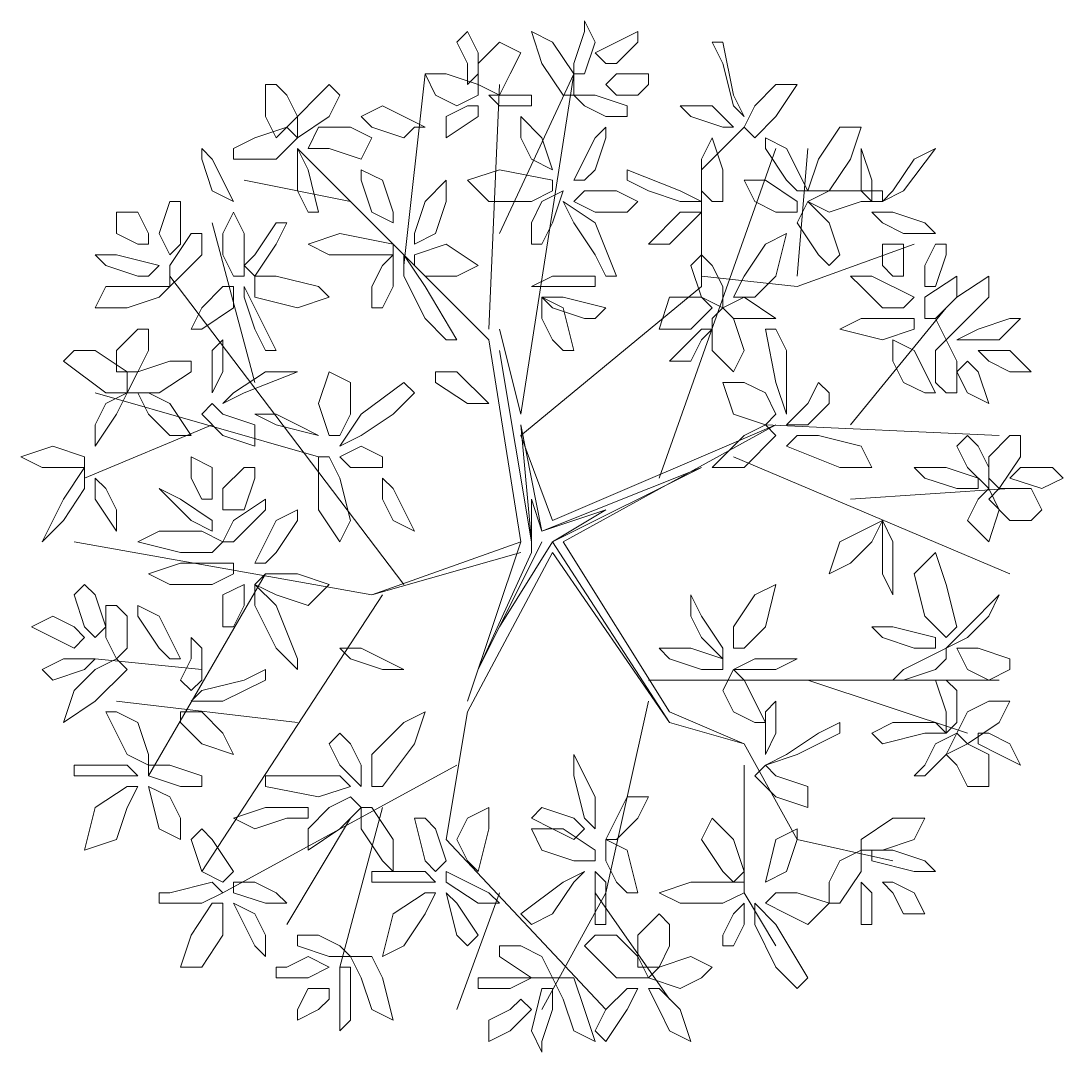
# Model space of a CAD drawing. Header units: millimetres. Extents: x 2364 to 2508, y 1551 to 1771.
# Drawn here: x 2394.539 to 2397.306, y 1614.743 to 1617.482 of the extents above; entities that cross this region are included whole.
import ezdxf

# ---------------------------------------------------------------- set-up
doc = ezdxf.new("R2010")
doc.units = ezdxf.units.MM
doc.layers.add('PDF_0', color=7, linetype='Continuous')

msp = doc.modelspace()

# ---------------------------------------------------------------- linework, layer by layer
at = {"layer": 'PDF_0', "lineweight": 9}
for points in [[(2396.0072, 1617.3688), (2396.0354, 1617.4535), (2396.0354, 1617.4818), (2396.0636, 1617.4253), (2396.0354, 1617.3406), (2396.0072, 1617.3406)], [(2395.7248, 1617.3123), (2395.753, 1617.3406), (2395.753, 1617.397), (2395.7248, 1617.4535), (2395.6965, 1617.4253), (2395.7248, 1617.3688)], [(2396.0072, 1617.2841), (2395.9789, 1617.2841), (2395.9224, 1617.3688), (2395.8942, 1617.4535), (2395.9507, 1617.4253), (2396.0072, 1617.3406)], [(2396.0919, 1617.3688), (2396.0636, 1617.397), (2396.1201, 1617.4253), (2396.1766, 1617.4535), (2396.1766, 1617.4253), (2396.1201, 1617.3688)], [(2395.8095, 1617.2841), (2395.753, 1617.3123), (2395.753, 1617.3688), (2395.8095, 1617.4253), (2395.866, 1617.397), (2395.8377, 1617.3406)], [(2396.4025, 1617.3688), (2396.4307, 1617.2558), (2396.459, 1617.2276), (2396.4307, 1617.2841), (2396.4025, 1617.4253), (2396.3743, 1617.4253)], [(2395.6965, 1617.2558), (2395.64, 1617.2841), (2395.6118, 1617.3406), (2395.6683, 1617.3406), (2395.753, 1617.3123), (2395.753, 1617.2841)], [(2396.1766, 1617.2841), (2396.1201, 1617.2841), (2396.0919, 1617.3123), (2396.1201, 1617.3406), (2396.2048, 1617.3406), (2396.2048, 1617.3123)], [(2395.2447, 1617.2841), (2395.2729, 1617.2276), (2395.2164, 1617.1711), (2395.1882, 1617.2276), (2395.1882, 1617.3123), (2395.2164, 1617.3123)], [(2395.3576, 1617.3123), (2395.3859, 1617.2841), (2395.3576, 1617.2276), (2395.2729, 1617.1711), (2395.2729, 1617.2276), (2395.3294, 1617.2841)], [(2396.459, 1617.1994), (2396.4872, 1617.1711), (2396.5437, 1617.2276), (2396.6002, 1617.3123), (2396.5437, 1617.3123), (2396.4872, 1617.2558)], [(2395.866, 1617.2558), (2395.8095, 1617.2558), (2395.7812, 1617.2841), (2395.8095, 1617.2841), (2395.8942, 1617.2841), (2395.8942, 1617.2558)], [(2396.0919, 1617.2276), (2396.0354, 1617.2558), (2396.0072, 1617.2841), (2396.0636, 1617.2841), (2396.1483, 1617.2558), (2396.1483, 1617.2276)], [(2395.5553, 1617.1711), (2395.4706, 1617.1994), (2395.4424, 1617.2276), (2395.4988, 1617.2558), (2395.6118, 1617.1994), (2395.5836, 1617.1994)], [(2395.6683, 1617.2276), (2395.6683, 1617.1711), (2395.753, 1617.2276), (2395.753, 1617.2558), (2395.7248, 1617.2558)], [(2396.3178, 1617.2276), (2396.2895, 1617.2558), (2396.3743, 1617.2558), (2396.4307, 1617.1994), (2396.4025, 1617.1994)], [(2395.8942, 1617.1146), (2395.9507, 1617.0864), (2395.9224, 1617.1711), (2395.866, 1617.2276), (2395.866, 1617.1711)], [(2395.16, 1617.1711), (2395.2447, 1617.1994), (2395.2729, 1617.1711), (2395.2164, 1617.1146), (2395.1035, 1617.1146), (2395.1035, 1617.1429)], [(2395.3012, 1617.1429), (2395.3294, 1617.1994), (2395.4141, 1617.1994), (2395.4706, 1617.1711), (2395.4424, 1617.1146), (2395.3576, 1617.1429)], [(2396.0636, 1617.0864), (2396.0919, 1617.1711), (2396.0919, 1617.1994), (2396.0636, 1617.1711), (2396.0072, 1617.0582), (2396.0354, 1617.0582)], [(2396.6284, 1617.0299), (2396.6849, 1617.0299), (2396.7414, 1617.1146), (2396.7696, 1617.1994), (2396.7131, 1617.1994), (2396.6567, 1617.1146)], [(2396.3743, 1617.0017), (2396.4025, 1617.0017), (2396.4025, 1617.0864), (2396.3743, 1617.1711), (2396.346, 1617.1146), (2396.346, 1617.0299)], [(2396.5719, 1617.0582), (2396.5155, 1617.1429), (2396.5155, 1617.1711), (2396.5719, 1617.1429), (2396.6284, 1617.0299), (2396.6002, 1617.0299)], [(2395.047, 1617.0299), (2395.1035, 1617.0017), (2395.047, 1617.1146), (2395.0188, 1617.1429), (2395.0188, 1617.1146)], [(2395.2729, 1617.0299), (2395.2729, 1617.1146), (2395.2729, 1617.1429), (2395.3012, 1617.0864), (2395.3294, 1616.9734), (2395.3012, 1616.9734)], [(2396.7696, 1617.1146), (2396.7696, 1617.1429), (2396.7979, 1617.0582), (2396.7979, 1617.0017), (2396.7696, 1617.0299)], [(2396.9108, 1617.1146), (2396.9673, 1617.1429), (2396.8826, 1617.0299), (2396.8261, 1617.0017), (2396.8543, 1617.0299)], [(2395.4706, 1616.9734), (2395.4424, 1617.0582), (2395.4424, 1617.0864), (2395.4988, 1617.0582), (2395.5271, 1616.9734), (2395.5271, 1616.9452)], [(2395.8942, 1617.0017), (2395.7812, 1617.0017), (2395.7248, 1617.0582), (2395.8095, 1617.0864), (2395.9507, 1617.0582), (2395.9507, 1617.0299)], [(2396.2048, 1617.0299), (2396.2895, 1617.0017), (2396.346, 1617.0017), (2396.2895, 1617.0299), (2396.1483, 1617.0864), (2396.1483, 1617.0582)], [(2395.64, 1616.917), (2395.6683, 1617.0017), (2395.6683, 1617.0582), (2395.6118, 1617.0017), (2395.5836, 1616.917), (2395.5836, 1616.8887)], [(2396.5437, 1616.9734), (2396.4872, 1617.0017), (2396.459, 1617.0582), (2396.5155, 1617.0582), (2396.6002, 1617.0017), (2396.6002, 1616.9734)], [(2395.8942, 1616.8887), (2395.9224, 1616.8887), (2395.9507, 1616.9452), (2395.9789, 1617.0299), (2395.9224, 1617.0017), (2395.8942, 1616.9452)], [(2396.0072, 1617.0017), (2396.0354, 1617.0299), (2396.1201, 1617.0299), (2396.1766, 1617.0017), (2396.1483, 1616.9734), (2396.0636, 1616.9734)], [(2396.7696, 1617.0017), (2396.6849, 1616.9734), (2396.6284, 1617.0017), (2396.6849, 1617.0299), (2396.8261, 1617.0299), (2396.8261, 1617.0017)], [(2394.9623, 1616.9452), (2394.9623, 1616.8887), (2394.934, 1616.8605), (2394.9058, 1616.917), (2394.934, 1617.0017), (2394.9623, 1617.0017)], [(2396.0636, 1616.8605), (2396.0072, 1616.9452), (2395.9789, 1617.0017), (2396.0636, 1616.9452), (2396.1201, 1616.804), (2396.0919, 1616.804)], [(2396.6567, 1616.8605), (2396.6002, 1616.9452), (2396.6284, 1617.0017), (2396.6849, 1616.9452), (2396.7131, 1616.8605), (2396.6849, 1616.8322)], [(2394.8776, 1616.8887), (2394.8493, 1616.8887), (2394.7928, 1616.917), (2394.7928, 1616.9734), (2394.8493, 1616.9734), (2394.8776, 1616.917)], [(2395.0752, 1616.8605), (2395.0752, 1616.917), (2395.1035, 1616.9734), (2395.1317, 1616.917), (2395.1317, 1616.804), (2395.1035, 1616.804)], [(2396.2613, 1616.8887), (2396.3178, 1616.9452), (2396.346, 1616.9734), (2396.2895, 1616.9734), (2396.2048, 1616.8887), (2396.2331, 1616.8887)], [(2396.7979, 1616.9734), (2396.8261, 1616.9452), (2396.8826, 1616.917), (2396.9673, 1616.917), (2396.9391, 1616.9452), (2396.8543, 1616.9734)], [(2395.16, 1616.8605), (2395.2164, 1616.9452), (2395.2447, 1616.9452), (2395.2164, 1616.8887), (2395.16, 1616.804), (2395.1317, 1616.8322)], [(2395.0188, 1616.8605), (2394.9623, 1616.804), (2394.934, 1616.7758), (2394.934, 1616.8322), (2394.9905, 1616.917), (2395.0188, 1616.917)], [(2395.4706, 1616.8605), (2395.3576, 1616.8605), (2395.3012, 1616.8887), (2395.3859, 1616.917), (2395.5271, 1616.8887), (2395.5271, 1616.8605)], [(2396.4307, 1616.7475), (2396.4872, 1616.7475), (2396.5437, 1616.804), (2396.5719, 1616.917), (2396.5155, 1616.8887), (2396.459, 1616.804)], [(2395.5836, 1616.8322), (2395.5836, 1616.8605), (2395.6683, 1616.8887), (2395.753, 1616.8322), (2395.6965, 1616.804), (2395.6118, 1616.804)], [(2396.8826, 1616.804), (2396.8543, 1616.804), (2396.8261, 1616.8322), (2396.8261, 1616.8887), (2396.8826, 1616.8887), (2396.8826, 1616.8322)], [(2396.9955, 1616.8605), (2396.9673, 1616.7758), (2396.9391, 1616.7758), (2396.9391, 1616.8322), (2396.9673, 1616.8887), (2396.9955, 1616.8887)], [(2394.8493, 1616.804), (2394.7646, 1616.8322), (2394.7364, 1616.8605), (2394.7928, 1616.8605), (2394.9058, 1616.8322), (2394.8776, 1616.804)], [(2395.4706, 1616.7193), (2395.4988, 1616.7193), (2395.5271, 1616.7758), (2395.5271, 1616.8605), (2395.4988, 1616.8322), (2395.4706, 1616.7758)], [(2395.6118, 1616.691), (2395.5553, 1616.804), (2395.5553, 1616.8605), (2395.6118, 1616.7758), (2395.6965, 1616.6346), (2395.6683, 1616.6346)], [(2396.3743, 1616.8322), (2396.4025, 1616.7758), (2396.4025, 1616.7193), (2396.346, 1616.7475), (2396.3178, 1616.8322), (2396.346, 1616.8605)], [(2395.16, 1616.804), (2395.16, 1616.7475), (2395.2729, 1616.7193), (2395.3576, 1616.7475), (2395.3294, 1616.7758), (2395.2164, 1616.804)], [(2396.0354, 1616.7758), (2395.9224, 1616.7758), (2395.8942, 1616.7758), (2395.9507, 1616.804), (2396.0636, 1616.804), (2396.0636, 1616.7758)], [(2396.8261, 1616.7193), (2396.7696, 1616.7758), (2396.7414, 1616.804), (2396.7979, 1616.804), (2396.9108, 1616.7475), (2396.8826, 1616.7193)], [(2397.0238, 1616.7475), (2397.0238, 1616.804), (2396.9391, 1616.7475), (2396.9391, 1616.691), (2396.9673, 1616.691)], [(2396.9955, 1616.6346), (2396.9673, 1616.691), (2397.0238, 1616.7475), (2397.1085, 1616.804), (2397.1085, 1616.7475), (2397.052, 1616.691)], [(2394.934, 1616.7758), (2394.9058, 1616.7475), (2394.8211, 1616.7193), (2394.7364, 1616.7193), (2394.7646, 1616.7758), (2394.8776, 1616.7758)], [(2395.0188, 1616.7193), (2395.0752, 1616.7758), (2395.1035, 1616.7758), (2395.1035, 1616.7193), (2395.0188, 1616.6628), (2394.9905, 1616.6628)], [(2395.16, 1616.6628), (2395.1317, 1616.7475), (2395.1317, 1616.7758), (2395.16, 1616.7193), (2395.2164, 1616.6063), (2395.1882, 1616.6063)], [(2396.0354, 1616.691), (2395.9507, 1616.7193), (2395.9224, 1616.7475), (2395.9789, 1616.7475), (2396.0919, 1616.7193), (2396.0636, 1616.691)], [(2395.9507, 1616.6346), (2395.9224, 1616.691), (2395.9224, 1616.7475), (2395.9789, 1616.7193), (2396.0072, 1616.6063), (2395.9789, 1616.6063)], [(2396.346, 1616.7475), (2396.3743, 1616.7193), (2396.3178, 1616.6628), (2396.2331, 1616.6628), (2396.2613, 1616.7475), (2396.3178, 1616.7475)], [(2396.4872, 1616.691), (2396.5437, 1616.691), (2396.459, 1616.7475), (2396.4025, 1616.7193), (2396.4307, 1616.691)], [(2396.4307, 1616.691), (2396.459, 1616.6063), (2396.4307, 1616.5498), (2396.3743, 1616.6063), (2396.3743, 1616.691), (2396.4025, 1616.7193)], [(2396.9108, 1616.691), (2396.9108, 1616.6628), (2396.8261, 1616.6346), (2396.7131, 1616.6628), (2396.7696, 1616.691), (2396.8543, 1616.691)], [(2397.0803, 1616.6628), (2397.165, 1616.691), (2397.1932, 1616.691), (2397.1367, 1616.6346), (2397.052, 1616.6346), (2397.0238, 1616.6346)], [(2394.8776, 1616.6063), (2394.8493, 1616.5498), (2394.7928, 1616.5498), (2394.7928, 1616.6063), (2394.8493, 1616.6628), (2394.8776, 1616.6628)], [(2396.3743, 1616.6628), (2396.346, 1616.6628), (2396.3178, 1616.6346), (2396.2613, 1616.5781), (2396.3178, 1616.5781), (2396.346, 1616.6346)], [(2396.5719, 1616.6063), (2396.5719, 1616.4934), (2396.5719, 1616.4369), (2396.5437, 1616.5216), (2396.5155, 1616.6628), (2396.5437, 1616.6628)], [(2395.047, 1616.6063), (2395.0752, 1616.6346), (2395.0752, 1616.5498), (2395.047, 1616.4934), (2395.047, 1616.5216)], [(2396.8826, 1616.5216), (2396.8543, 1616.5781), (2396.8543, 1616.6346), (2396.9108, 1616.6063), (2396.9673, 1616.4934), (2396.9391, 1616.4934)], [(2396.9673, 1616.5216), (2396.9673, 1616.6063), (2396.9955, 1616.6346), (2397.0238, 1616.5781), (2397.0238, 1616.4934), (2396.9955, 1616.4934)], [(2394.7364, 1616.6063), (2394.8211, 1616.5498), (2394.8211, 1616.4934), (2394.7646, 1616.4934), (2394.6516, 1616.5781), (2394.6799, 1616.6063)], [(2397.0803, 1616.6063), (2397.1085, 1616.6063), (2397.165, 1616.6063), (2397.2215, 1616.5498), (2397.165, 1616.5498), (2397.1085, 1616.5781)], [(2394.9905, 1616.5781), (2394.9905, 1616.5498), (2394.9058, 1616.4934), (2394.8211, 1616.4934), (2394.8493, 1616.5498), (2394.934, 1616.5781)], [(2397.052, 1616.4934), (2397.1085, 1616.4651), (2397.0803, 1616.5498), (2397.052, 1616.5781), (2397.0238, 1616.5498)], [(2395.1882, 1616.5498), (2395.1035, 1616.4934), (2395.0752, 1616.4651), (2395.1317, 1616.4934), (2395.2729, 1616.5498), (2395.2447, 1616.5498)], [(2395.3859, 1616.3804), (2395.3576, 1616.3804), (2395.3294, 1616.4651), (2395.3576, 1616.5498), (2395.4141, 1616.5216), (2395.4141, 1616.4369)], [(2395.7248, 1616.4651), (2395.7812, 1616.4651), (2395.6965, 1616.5498), (2395.64, 1616.5498), (2395.64, 1616.5216)], [(2395.5271, 1616.4369), (2395.4424, 1616.3804), (2395.3859, 1616.3522), (2395.4424, 1616.4369), (2395.5553, 1616.5216), (2395.5836, 1616.4934)], [(2396.5437, 1616.4369), (2396.5155, 1616.4086), (2396.4307, 1616.4369), (2396.4025, 1616.5216), (2396.459, 1616.5216), (2396.5155, 1616.4934)], [(2396.6849, 1616.4934), (2396.6567, 1616.5216), (2396.6284, 1616.4651), (2396.5719, 1616.4086), (2396.6284, 1616.4086), (2396.6849, 1616.4651)], [(2394.7364, 1616.4086), (2394.7364, 1616.3522), (2394.7928, 1616.4369), (2394.8211, 1616.4934), (2394.7646, 1616.4651)], [(2394.8493, 1616.4934), (2394.8776, 1616.4934), (2394.934, 1616.4651), (2394.9905, 1616.3804), (2394.934, 1616.3804), (2394.8776, 1616.4369)], [(2395.047, 1616.4651), (2395.0188, 1616.4369), (2395.0752, 1616.3804), (2395.16, 1616.3522), (2395.16, 1616.4086), (2395.0752, 1616.4369)], [(2395.2729, 1616.4086), (2395.3294, 1616.3804), (2395.2164, 1616.4086), (2395.16, 1616.4369), (2395.2164, 1616.4369)], [(2396.459, 1616.3804), (2396.4025, 1616.3239), (2396.3743, 1616.2957), (2396.459, 1616.2957), (2396.5437, 1616.3804), (2396.5155, 1616.4086)], [(2396.6567, 1616.3804), (2396.7696, 1616.3522), (2396.7979, 1616.2957), (2396.7131, 1616.2957), (2396.5719, 1616.3522), (2396.6002, 1616.3804)], [(2397.0803, 1616.3522), (2397.1085, 1616.2957), (2397.1085, 1616.2392), (2397.052, 1616.2957), (2397.0238, 1616.3522), (2397.052, 1616.3804)], [(2397.1085, 1616.3239), (2397.165, 1616.3804), (2397.1932, 1616.3804), (2397.1932, 1616.3239), (2397.1367, 1616.2392), (2397.1085, 1616.2674)], [(2394.7081, 1616.2957), (2394.7081, 1616.3239), (2394.6234, 1616.3522), (2394.5387, 1616.3239), (2394.5952, 1616.2957), (2394.6799, 1616.2957)], [(2395.4988, 1616.2957), (2395.4988, 1616.3239), (2395.4424, 1616.3522), (2395.3859, 1616.3239), (2395.4141, 1616.2957), (2395.4706, 1616.2957)], [(2395.047, 1616.211), (2395.0188, 1616.211), (2394.9905, 1616.2674), (2394.9905, 1616.3239), (2395.047, 1616.2957), (2395.047, 1616.2392)], [(2395.3859, 1616.2674), (2395.4141, 1616.1545), (2395.3859, 1616.098), (2395.3294, 1616.1827), (2395.3294, 1616.3239), (2395.3576, 1616.3239)], [(2394.6516, 1616.1545), (2394.5952, 1616.098), (2394.6516, 1616.211), (2394.7081, 1616.2957), (2394.7081, 1616.2392)], [(2395.16, 1616.2674), (2395.1317, 1616.1827), (2395.0752, 1616.1827), (2395.0752, 1616.2392), (2395.1317, 1616.2957), (2395.16, 1616.2957)], [(2397.0238, 1616.2392), (2396.9391, 1616.2674), (2396.9108, 1616.2957), (2396.9955, 1616.2957), (2397.0803, 1616.2674), (2397.0803, 1616.2392)], [(2397.165, 1616.2674), (2397.2497, 1616.2392), (2397.3062, 1616.2674), (2397.2779, 1616.2957), (2397.1932, 1616.2957)], [(2394.7928, 1616.1827), (2394.7646, 1616.2392), (2394.7364, 1616.2674), (2394.7364, 1616.211), (2394.7928, 1616.1262), (2394.7928, 1616.1545)], [(2395.5271, 1616.1545), (2395.5836, 1616.1262), (2395.5271, 1616.2392), (2395.4988, 1616.2674), (2395.4988, 1616.211)], [(2394.9905, 1616.1545), (2394.934, 1616.211), (2394.9058, 1616.2392), (2394.9623, 1616.211), (2395.047, 1616.1545), (2395.047, 1616.1262)], [(2397.052, 1616.1545), (2397.0803, 1616.211), (2397.1085, 1616.2392), (2397.1367, 1616.1827), (2397.1085, 1616.098), (2397.0803, 1616.1262)], [(2397.1085, 1616.211), (2397.1367, 1616.2392), (2397.2215, 1616.2392), (2397.2497, 1616.1827), (2397.2215, 1616.1545), (2397.165, 1616.1545)], [(2395.16, 1616.1545), (2395.1035, 1616.098), (2395.0752, 1616.098), (2395.1035, 1616.1545), (2395.1882, 1616.211), (2395.1882, 1616.1827)], [(2395.2164, 1616.0698), (2395.2729, 1616.1545), (2395.2729, 1616.1827), (2395.2164, 1616.1545), (2395.16, 1616.0415), (2395.1882, 1616.0415)], [(2396.7979, 1616.098), (2396.8261, 1616.1545), (2396.7131, 1616.098), (2396.6849, 1616.0133), (2396.7414, 1616.0415)], [(2396.8543, 1616.098), (2396.8261, 1616.1545), (2396.8261, 1616.0133), (2396.8543, 1615.9568), (2396.8543, 1616.0133)], [(2395.0752, 1616.098), (2395.047, 1616.0698), (2394.9623, 1616.0698), (2394.8493, 1616.098), (2394.9058, 1616.1262), (2395.0188, 1616.1262)], [(2396.9955, 1615.8439), (2397.0238, 1615.8721), (2396.9955, 1615.985), (2396.9673, 1616.0698), (2396.9108, 1616.0133), (2396.9391, 1615.9003)], [(2395.047, 1615.985), (2394.934, 1615.985), (2394.8776, 1616.0133), (2394.9623, 1616.0415), (2395.1035, 1616.0415), (2395.1035, 1616.0133)], [(2395.16, 1615.985), (2395.1882, 1616.0133), (2395.2729, 1616.0133), (2395.3576, 1615.985), (2395.3012, 1615.9286), (2395.2164, 1615.9568)], [(2394.7364, 1615.9568), (2394.7646, 1615.8721), (2394.7364, 1615.8439), (2394.7081, 1615.8721), (2394.6799, 1615.9568), (2394.7081, 1615.985)], [(2395.0752, 1615.8721), (2395.1035, 1615.8721), (2395.1317, 1615.9286), (2395.1317, 1615.985), (2395.0752, 1615.9568), (2395.0752, 1615.9003)], [(2395.2164, 1615.8156), (2395.16, 1615.9286), (2395.16, 1615.985), (2395.2164, 1615.9286), (2395.2729, 1615.7874), (2395.2729, 1615.7591)], [(2396.4307, 1615.8156), (2396.459, 1615.8156), (2396.5155, 1615.8721), (2396.5437, 1615.985), (2396.4872, 1615.9568), (2396.4307, 1615.8721)], [(2396.346, 1615.8439), (2396.3178, 1615.9003), (2396.3178, 1615.9568), (2396.346, 1615.9003), (2396.4025, 1615.8156), (2396.4025, 1615.7874)], [(2397.1085, 1615.9003), (2397.1367, 1615.9568), (2397.052, 1615.8721), (2396.9955, 1615.8156), (2397.052, 1615.8439)], [(2394.8211, 1615.9003), (2394.8211, 1615.8156), (2394.7928, 1615.7874), (2394.7646, 1615.8439), (2394.7646, 1615.9286), (2394.7928, 1615.9286)], [(2394.9058, 1615.8156), (2394.8493, 1615.9003), (2394.8493, 1615.9286), (2394.9058, 1615.9003), (2394.9623, 1615.7874), (2394.934, 1615.7874)], [(2394.7081, 1615.8439), (2394.6799, 1615.8156), (2394.6234, 1615.8439), (2394.5669, 1615.8721), (2394.6234, 1615.9003), (2394.6799, 1615.8721)], [(2396.9108, 1615.8156), (2396.8261, 1615.8439), (2396.7979, 1615.8721), (2396.8543, 1615.8721), (2396.9673, 1615.8439), (2396.9673, 1615.8156)], [(2394.9905, 1615.7874), (2394.9623, 1615.7309), (2394.9905, 1615.7027), (2395.0188, 1615.7309), (2395.0188, 1615.8156), (2394.9905, 1615.8439)], [(2395.4988, 1615.7591), (2395.4141, 1615.7874), (2395.3859, 1615.8156), (2395.4424, 1615.8156), (2395.5553, 1615.7591), (2395.5271, 1615.7591)], [(2396.346, 1615.7591), (2396.2613, 1615.7874), (2396.2331, 1615.8156), (2396.3178, 1615.8156), (2396.4025, 1615.7874), (2396.4025, 1615.7591)], [(2396.9673, 1615.7591), (2396.8826, 1615.7309), (2396.8543, 1615.7309), (2396.8826, 1615.7591), (2396.9955, 1615.8156), (2396.9955, 1615.7874)], [(2397.1085, 1615.7309), (2397.052, 1615.7591), (2397.0238, 1615.8156), (2397.0803, 1615.8156), (2397.165, 1615.7874), (2397.165, 1615.7591)], [(2394.7081, 1615.7591), (2394.7364, 1615.7874), (2394.6516, 1615.7874), (2394.5952, 1615.7591), (2394.6234, 1615.7309)], [(2394.7928, 1615.7874), (2394.8211, 1615.7591), (2394.7364, 1615.6744), (2394.6516, 1615.6179), (2394.6799, 1615.7027), (2394.7364, 1615.7591)], [(2396.5437, 1615.7591), (2396.6002, 1615.7874), (2396.4872, 1615.7874), (2396.4307, 1615.7591), (2396.459, 1615.7591)], [(2395.1317, 1615.7309), (2395.0188, 1615.7027), (2394.9905, 1615.6744), (2395.0752, 1615.6744), (2395.1882, 1615.7309), (2395.1882, 1615.7591)], [(2396.4307, 1615.6462), (2396.4025, 1615.7027), (2396.4307, 1615.7591), (2396.459, 1615.7309), (2396.5155, 1615.6179), (2396.4872, 1615.6179)], [(2397.0238, 1615.7027), (2397.0238, 1615.6179), (2396.9955, 1615.5897), (2396.9955, 1615.6462), (2396.9673, 1615.7309), (2396.9955, 1615.7309)], [(2396.5155, 1615.6462), (2396.5437, 1615.6744), (2396.5437, 1615.5897), (2396.5155, 1615.5332), (2396.5155, 1615.5615)], [(2397.052, 1615.6462), (2397.1085, 1615.6744), (2397.165, 1615.6744), (2397.1367, 1615.6179), (2397.052, 1615.5615), (2397.0238, 1615.5897)], [(2394.8493, 1615.6179), (2394.8776, 1615.5332), (2394.8776, 1615.505), (2394.8211, 1615.5332), (2394.7646, 1615.6462), (2394.7928, 1615.6462)], [(2394.9623, 1615.6462), (2394.9623, 1615.6179), (2395.0188, 1615.5615), (2395.1035, 1615.5332), (2395.0752, 1615.5897), (2395.0188, 1615.6462)], [(2395.4706, 1615.5332), (2395.5553, 1615.6179), (2395.6118, 1615.6462), (2395.5836, 1615.5615), (2395.4988, 1615.4485), (2395.4706, 1615.4485)], [(2396.6567, 1615.5897), (2396.5719, 1615.5332), (2396.5155, 1615.505), (2396.6002, 1615.5332), (2396.7131, 1615.5897), (2396.7131, 1615.6179)], [(2396.9391, 1615.5897), (2396.8261, 1615.5615), (2396.7979, 1615.5897), (2396.8543, 1615.6179), (2396.9673, 1615.6179), (2396.9955, 1615.5897)], [(2395.3859, 1615.5897), (2395.3576, 1615.5615), (2395.3859, 1615.505), (2395.4424, 1615.4485), (2395.4424, 1615.505), (2395.4141, 1615.5615)], [(2396.9391, 1615.505), (2396.9673, 1615.5615), (2397.0238, 1615.5897), (2396.9955, 1615.5332), (2396.9391, 1615.4767), (2396.9108, 1615.4767)], [(2397.0803, 1615.5897), (2397.0803, 1615.5615), (2397.1367, 1615.5332), (2397.1932, 1615.505), (2397.165, 1615.5615), (2397.1085, 1615.5897)], [(2396.9955, 1615.5332), (2397.052, 1615.5615), (2397.1085, 1615.5332), (2397.1085, 1615.4485), (2397.052, 1615.4485), (2397.0238, 1615.505)], [(2396.0072, 1615.4767), (2396.0072, 1615.5332), (2396.0636, 1615.4203), (2396.0636, 1615.3355), (2396.0354, 1615.3638)], [(2394.7364, 1615.505), (2394.8211, 1615.505), (2394.8493, 1615.4767), (2394.7928, 1615.4767), (2394.6799, 1615.4767), (2394.6799, 1615.505)], [(2394.934, 1615.505), (2395.0188, 1615.4767), (2395.0188, 1615.4485), (2394.9623, 1615.4485), (2394.8776, 1615.4767), (2394.8776, 1615.505)], [(2396.5155, 1615.505), (2396.4872, 1615.4767), (2396.5437, 1615.4203), (2396.6284, 1615.392), (2396.6284, 1615.4485), (2396.5437, 1615.4767)], [(2395.2447, 1615.4767), (2395.3859, 1615.4767), (2395.4141, 1615.4485), (2395.3294, 1615.4203), (2395.1882, 1615.4485), (2395.1882, 1615.4767)], [(2394.8493, 1615.4485), (2394.8211, 1615.4485), (2394.7364, 1615.392), (2394.7081, 1615.2791), (2394.7928, 1615.3073), (2394.8211, 1615.392)], [(2394.934, 1615.4203), (2394.8776, 1615.4485), (2394.9058, 1615.3355), (2394.9623, 1615.3073), (2394.9623, 1615.3638)], [(2395.4141, 1615.4203), (2395.4424, 1615.392), (2395.3859, 1615.3355), (2395.3012, 1615.2791), (2395.3012, 1615.3355), (2395.3576, 1615.392)], [(2396.0919, 1615.3073), (2396.1201, 1615.3073), (2396.1766, 1615.3638), (2396.2048, 1615.4203), (2396.1483, 1615.4203), (2396.1201, 1615.3638)], [(2395.2447, 1615.3638), (2395.16, 1615.3355), (2395.1035, 1615.3638), (2395.1882, 1615.392), (2395.3012, 1615.392), (2395.3012, 1615.3638)], [(2395.4424, 1615.3355), (2395.4988, 1615.2508), (2395.5271, 1615.2226), (2395.5271, 1615.3073), (2395.4706, 1615.392), (2395.4424, 1615.392)], [(2395.6965, 1615.3073), (2395.7248, 1615.3638), (2395.7812, 1615.392), (2395.7812, 1615.3355), (2395.753, 1615.2226), (2395.7248, 1615.2508)], [(2395.9507, 1615.3355), (2396.0072, 1615.3073), (2396.0354, 1615.3355), (2396.0072, 1615.3638), (2395.9224, 1615.392), (2395.8942, 1615.3638)], [(2395.64, 1615.3355), (2395.6683, 1615.2508), (2395.64, 1615.2226), (2395.6118, 1615.2508), (2395.5836, 1615.3638), (2395.6118, 1615.3638)], [(2396.4025, 1615.2226), (2396.346, 1615.3073), (2396.3743, 1615.3638), (2396.4307, 1615.3073), (2396.459, 1615.2226), (2396.4307, 1615.1943)], [(2396.7696, 1615.2791), (2396.7696, 1615.3073), (2396.8543, 1615.3638), (2396.9391, 1615.3638), (2396.9108, 1615.3073), (2396.8261, 1615.2791)], [(2395.047, 1615.3073), (2395.1035, 1615.2226), (2395.0752, 1615.1943), (2395.0188, 1615.2226), (2394.9905, 1615.3073), (2395.0188, 1615.3355)], [(2396.0636, 1615.2508), (2396.0636, 1615.2791), (2395.9789, 1615.3355), (2395.8942, 1615.3355), (2395.9224, 1615.2791), (2396.0072, 1615.2508)], [(2396.5719, 1615.2226), (2396.5155, 1615.1943), (2396.5437, 1615.3073), (2396.6002, 1615.3355), (2396.6002, 1615.3073)], [(2396.1201, 1615.1943), (2396.0919, 1615.2508), (2396.0919, 1615.3073), (2396.1483, 1615.2791), (2396.1766, 1615.1661), (2396.1483, 1615.1661)], [(2396.6849, 1615.1943), (2396.7131, 1615.2508), (2396.7696, 1615.2791), (2396.7696, 1615.2226), (2396.7131, 1615.1379), (2396.6849, 1615.1379)], [(2396.8543, 1615.2791), (2396.9391, 1615.2508), (2396.9673, 1615.2226), (2396.9108, 1615.2226), (2396.7979, 1615.2508), (2396.7979, 1615.2791)], [(2395.5271, 1615.2226), (2395.6118, 1615.2226), (2395.64, 1615.1943), (2395.5836, 1615.1943), (2395.4706, 1615.1943), (2395.4706, 1615.2226)], [(2395.7248, 1615.1943), (2395.7812, 1615.1661), (2395.8095, 1615.1379), (2395.753, 1615.1379), (2395.6683, 1615.1943), (2395.6683, 1615.2226)], [(2395.9507, 1615.1096), (2396.0072, 1615.1943), (2396.0354, 1615.2226), (2395.9789, 1615.1943), (2395.866, 1615.1096), (2395.8942, 1615.0814)], [(2396.0919, 1615.1096), (2396.0919, 1615.1943), (2396.0636, 1615.2226), (2396.0636, 1615.1661), (2396.0636, 1615.0814), (2396.0919, 1615.0814)], [(2394.934, 1615.1661), (2395.047, 1615.1943), (2395.0752, 1615.1661), (2395.0188, 1615.1379), (2394.9058, 1615.1379), (2394.9058, 1615.1661)], [(2395.16, 1615.1943), (2395.2164, 1615.1661), (2395.2447, 1615.1379), (2395.1882, 1615.1379), (2395.1035, 1615.1661), (2395.1035, 1615.1943)], [(2396.4025, 1615.1379), (2396.2895, 1615.1379), (2396.2331, 1615.1661), (2396.3178, 1615.1943), (2396.459, 1615.1943), (2396.459, 1615.1661)], [(2396.7696, 1615.1096), (2396.7696, 1615.1661), (2396.7696, 1615.1943), (2396.7979, 1615.1661), (2396.7979, 1615.0814), (2396.7696, 1615.0814)], [(2396.8261, 1615.1943), (2396.8543, 1615.1943), (2396.9108, 1615.1661), (2396.9391, 1615.1096), (2396.8826, 1615.1096), (2396.8543, 1615.1661)], [(2395.64, 1615.1661), (2395.6118, 1615.1661), (2395.5271, 1615.1096), (2395.4988, 1614.9967), (2395.5553, 1615.0249), (2395.6118, 1615.1096)], [(2395.6965, 1615.1379), (2395.6683, 1615.1661), (2395.6965, 1615.0531), (2395.7248, 1615.0249), (2395.753, 1615.0531)], [(2396.5155, 1615.1379), (2396.5437, 1615.1661), (2396.6002, 1615.1661), (2396.6849, 1615.1379), (2396.6284, 1615.0814), (2396.5719, 1615.1096)], [(2395.0752, 1615.1379), (2395.047, 1615.1379), (2394.9905, 1615.0531), (2394.9623, 1614.9684), (2395.0188, 1614.9684), (2395.0752, 1615.0531)], [(2395.16, 1615.1096), (2395.1035, 1615.1379), (2395.16, 1615.0249), (2395.1882, 1614.9967), (2395.1882, 1615.0531)], [(2396.4025, 1615.0249), (2396.4307, 1615.0249), (2396.459, 1615.0814), (2396.459, 1615.1379), (2396.4307, 1615.1096), (2396.4025, 1615.0531)], [(2396.5437, 1614.9684), (2396.4872, 1615.0814), (2396.4872, 1615.1379), (2396.5437, 1615.0814), (2396.6284, 1614.9402), (2396.6002, 1614.9119)], [(2396.2613, 1615.0249), (2396.2331, 1614.9684), (2396.1766, 1614.9684), (2396.1766, 1615.0531), (2396.2331, 1615.1096), (2396.2613, 1615.0814)], [(2395.3294, 1615.0531), (2395.3859, 1615.0249), (2395.4141, 1614.9967), (2395.3576, 1614.9967), (2395.2729, 1615.0249), (2395.2729, 1615.0531)], [(2396.1201, 1615.0531), (2396.1766, 1614.9967), (2396.2048, 1614.9402), (2396.1201, 1614.9402), (2396.0354, 1615.0249), (2396.0636, 1615.0531)], [(2395.866, 1615.0249), (2395.9224, 1614.9967), (2395.9507, 1614.9402), (2395.8942, 1614.9402), (2395.8095, 1614.9967), (2395.8095, 1615.0249)], [(2395.2447, 1614.9684), (2395.3012, 1614.9967), (2395.3576, 1614.9684), (2395.3012, 1614.9402), (2395.2164, 1614.9402), (2395.2164, 1614.9684)], [(2395.4141, 1614.9967), (2395.4706, 1614.9967), (2395.4988, 1614.9402), (2395.5271, 1614.8272), (2395.4706, 1614.8555), (2395.4424, 1614.9402)], [(2396.3743, 1614.9684), (2396.346, 1614.9402), (2396.2895, 1614.9119), (2396.2048, 1614.9402), (2396.2331, 1614.9684), (2396.3178, 1614.9967)], [(2395.4141, 1614.9119), (2395.4141, 1614.8272), (2395.3859, 1614.799), (2395.3859, 1614.8555), (2395.3859, 1614.9684), (2395.4141, 1614.9684)], [(2395.7812, 1614.9402), (2395.8377, 1614.9402), (2395.8942, 1614.9402), (2395.8377, 1614.9119), (2395.753, 1614.9119), (2395.753, 1614.9402)], [(2395.9507, 1614.9402), (2396.0072, 1614.9402), (2396.0354, 1614.8555), (2396.0636, 1614.7707), (2396.0072, 1614.799), (2395.9789, 1614.8837)], [(2395.3576, 1614.9119), (2395.3576, 1614.8837), (2395.3294, 1614.8555), (2395.2729, 1614.8272), (2395.2729, 1614.8555), (2395.3012, 1614.9119)], [(2395.9507, 1614.8555), (2395.9224, 1614.7707), (2395.9224, 1614.7425), (2395.8942, 1614.799), (2395.9224, 1614.9119), (2395.9507, 1614.9119)], [(2396.0919, 1614.8555), (2396.1483, 1614.9119), (2396.1766, 1614.9119), (2396.1483, 1614.8555), (2396.0919, 1614.7707), (2396.0636, 1614.799)], [(2396.2048, 1614.9119), (2396.2331, 1614.9119), (2396.2895, 1614.8555), (2396.3178, 1614.7707), (2396.2613, 1614.799), (2396.2331, 1614.8555)], [(2395.866, 1614.8837), (2395.8942, 1614.8555), (2395.8377, 1614.799), (2395.7812, 1614.7707), (2395.7812, 1614.8272), (2395.8377, 1614.8555)]]:
    msp.add_lwpolyline(points, close=True, dxfattribs=at)
for points in [[(2395.5553, 1616.8322), (2395.6118, 1617.3406)], [(2395.8095, 1616.917), (2396.0072, 1617.3406), (2395.866, 1616.4369), (2395.8095, 1616.6628)], [(2395.7812, 1616.6628), (2395.8095, 1617.3123)], [(2396.459, 1617.1994), (2396.346, 1617.0864), (2396.346, 1616.7758), (2395.866, 1616.3804), (2395.9507, 1616.1545), (2396.5437, 1616.4086), (2395.9789, 1616.098), (2396.2613, 1615.6462), (2396.459, 1615.5615)], [(2395.7248, 1615.6744), (2395.866, 1616.098), (2395.7812, 1616.6346), (2395.2729, 1617.1429)], [(2396.2331, 1616.2674), (2396.5437, 1617.1429)], [(2396.6002, 1616.804), (2396.6284, 1617.1429)], [(2395.4141, 1617.0017), (2395.1317, 1617.0582)], [(2395.16, 1616.5216), (2395.047, 1616.9452)], [(2396.346, 1616.804), (2396.6002, 1616.7758), (2396.9108, 1616.8887)], [(2395.5553, 1615.985), (2394.934, 1616.804)], [(2396.7414, 1616.4086), (2396.9955, 1616.7193)], [(2395.8095, 1616.6063), (2395.8942, 1616.098), (2395.866, 1616.4086), (2395.9224, 1616.1262), (2396.346, 1616.2957), (2395.9507, 1616.098), (2396.0919, 1616.1827), (2395.9224, 1616.1262), (2395.8942, 1616.211), (2395.8942, 1616.098), (2395.8942, 1616.0698), (2395.753, 1615.7591), (2395.9224, 1616.098), (2395.8095, 1615.8721), (2395.9507, 1616.098)], [(2395.3294, 1616.3239), (2394.7364, 1616.4934)], [(2395.047, 1616.4086), (2394.7081, 1616.2674)], [(2396.5155, 1616.4086), (2397.1367, 1616.3804)], [(2396.4307, 1616.3239), (2397.165, 1616.0133)], [(2396.7414, 1616.211), (2397.165, 1616.2392)], [(2395.4706, 1615.9568), (2394.6799, 1616.098)], [(2395.866, 1616.0698), (2395.4706, 1615.9568), (2395.866, 1616.098)], [(2395.9507, 1616.098), (2396.2613, 1615.6179), (2395.9507, 1616.098)], [(2396.8543, 1615.2508), (2396.6002, 1615.3073), (2396.459, 1615.5615), (2396.2613, 1615.6179), (2395.9507, 1616.0698), (2395.7248, 1615.6462), (2395.6683, 1615.3073), (2396.0919, 1614.8555)], [(2395.1882, 1616.0133), (2394.8776, 1615.4767)], [(2395.4988, 1615.9568), (2395.0188, 1615.2226)], [(2395.0188, 1615.7591), (2394.7364, 1615.7874)], [(2396.2048, 1615.7309), (2397.1367, 1615.7309)], [(2396.6284, 1615.7309), (2397.052, 1615.5897)], [(2395.2729, 1615.6179), (2394.7928, 1615.6744)], [(2396.2048, 1615.6744), (2396.0919, 1615.1661), (2395.9224, 1614.8555)], [(2395.6965, 1615.505), (2395.0752, 1615.1661)], [(2396.459, 1615.505), (2396.459, 1615.1661), (2396.5437, 1615.0249)], [(2395.4988, 1615.392), (2395.3859, 1614.9684)], [(2395.4141, 1615.3638), (2395.2447, 1615.0814)], [(2395.8095, 1615.1661), (2395.6965, 1614.8555)], [(2396.0636, 1615.1661), (2396.2613, 1614.8837)]]:
    msp.add_lwpolyline(points, dxfattribs=at)

doc.saveas('drawing.dxf')
